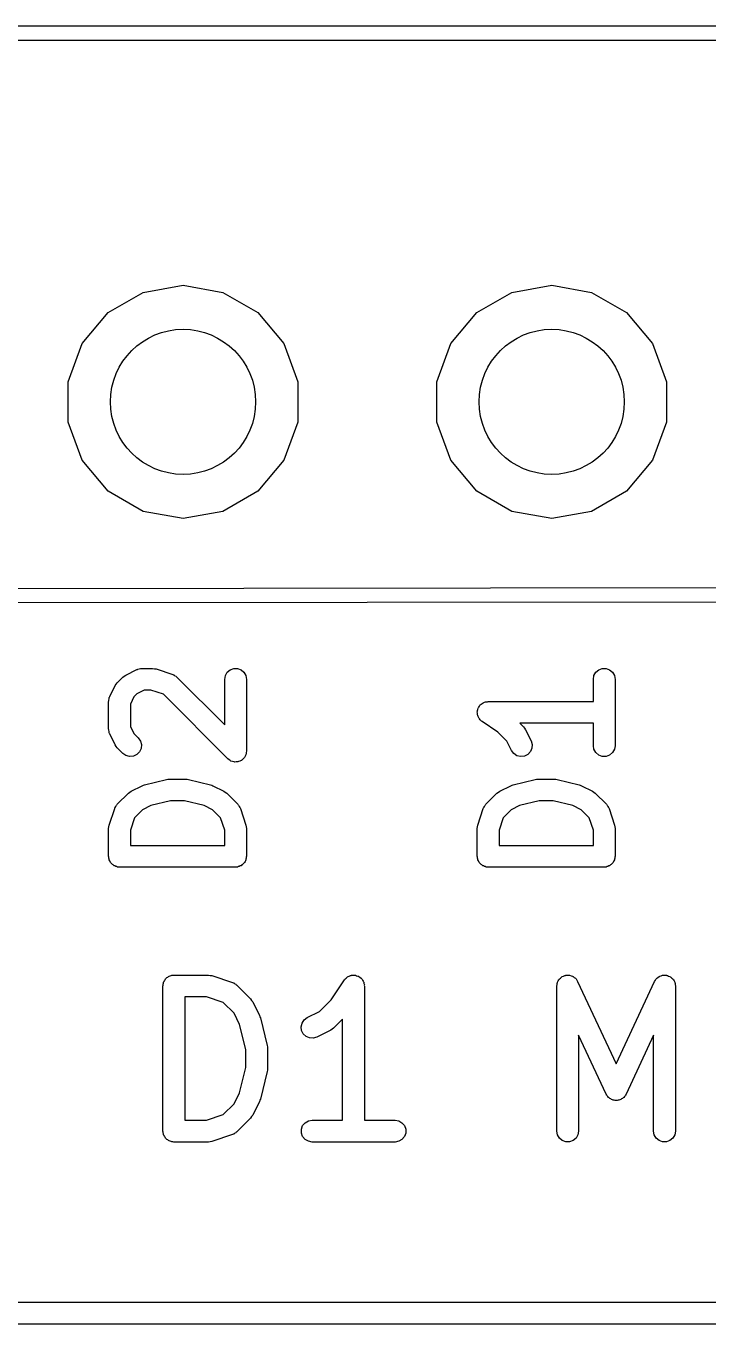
# Model space of a CAD drawing. Extents: x 25 to 125, y -131 to -25.
# Drawn here: x 44.18 to 48.88, y -125.08 to -116.13 of the extents above; entities that cross this region are included whole.
import ezdxf

# ---------------------------------------------------------------- set-up
doc = ezdxf.new("R2010")
doc.units = 0
doc.header["$MEASUREMENT"] = 0
doc.layers.add('BLACK', color=7, linetype='CONTINUOUS')

msp = doc.modelspace()

# ---------------------------------------------------------------- linework, layer by layer
at = {"layer": 'Black'}
for p, q in [((33.042, -116.131), (60.8659, -116.131)), ((60.8661, -116.231), (33.142, -116.231)), ((44.7489, -118.106), (44.9904, -117.967)), ((44.9904, -117.967), (45.2651, -117.918)), ((45.2651, -117.918), (45.5397, -117.967)), ((45.5397, -117.967), (45.7813, -118.106)), ((47.2889, -118.106), (47.5304, -117.967)), ((47.5304, -117.967), (47.8051, -117.918)), ((47.8051, -117.918), (48.0797, -117.967)), ((48.0797, -117.967), (48.3213, -118.106)), ((44.5696, -118.32), (44.7489, -118.106)), ((45.7813, -118.106), (45.9605, -118.32)), ((47.1096, -118.32), (47.2889, -118.106)), ((48.3213, -118.106), (48.5005, -118.32)), ((44.4742, -118.582), (44.5696, -118.32)), ((45.9605, -118.32), (46.0559, -118.582)), ((47.0142, -118.582), (47.1096, -118.32)), ((48.5005, -118.32), (48.5959, -118.582)), ((44.4742, -118.861), (44.4742, -118.582)), ((46.0559, -118.582), (46.0559, -118.861)), ((47.0142, -118.861), (47.0142, -118.582)), ((48.5959, -118.582), (48.5959, -118.861)), ((44.5696, -119.123), (44.4742, -118.861)), ((46.0559, -118.861), (45.9605, -119.123)), ((47.1096, -119.123), (47.0142, -118.861)), ((48.5959, -118.861), (48.5005, -119.123)), ((44.7489, -119.336), (44.5696, -119.123)), ((45.9605, -119.123), (45.7813, -119.336)), ((47.2889, -119.336), (47.1096, -119.123)), ((48.5005, -119.123), (48.3213, -119.336)), ((44.9904, -119.476), (44.7489, -119.336)), ((45.7813, -119.336), (45.5397, -119.476)), ((47.5304, -119.476), (47.2889, -119.336)), ((48.3213, -119.336), (48.0797, -119.476)), ((45.2651, -119.524), (44.9904, -119.476)), ((45.5397, -119.476), (45.2651, -119.524)), ((47.8051, -119.524), (47.5304, -119.476)), ((48.0797, -119.476), (47.8051, -119.524)), ((34.2928, -120.017), (56.8136, -119.992)), ((56.8169, -120.092), (34.2618, -120.117)), ((44.9458, -120.566), (44.95, -120.564)), ((44.95, -120.564), (44.9537, -120.562)), ((44.9537, -120.562), (44.9624, -120.561)), ((44.9624, -120.561), (44.9708, -120.558)), ((44.9708, -120.558), (44.9751, -120.558)), ((44.9751, -120.558), (44.9793, -120.558)), ((44.9793, -120.558), (45.0555, -120.558)), ((45.0555, -120.558), (45.0674, -120.56)), ((45.0674, -120.56), (45.0793, -120.561)), ((45.0793, -120.561), (45.1935, -120.6)), ((45.5895, -120.568), (45.6139, -120.559)), ((45.6139, -120.559), (45.64, -120.559)), ((45.64, -120.559), (45.6645, -120.568)), ((48.1295, -120.568), (48.1539, -120.559)), ((48.1539, -120.559), (48.18, -120.559)), ((48.18, -120.559), (48.2045, -120.568)), ((44.812, -120.656), (44.8501, -120.618)), ((44.8501, -120.618), (44.86, -120.611)), ((44.86, -120.611), (44.8696, -120.604)), ((44.8696, -120.604), (44.9458, -120.566)), ((45.1935, -120.6), (45.1973, -120.602)), ((45.1973, -120.602), (45.2015, -120.603)), ((45.2015, -120.603), (45.2087, -120.608)), ((45.2087, -120.608), (45.2164, -120.612)), ((45.2164, -120.612), (45.2193, -120.615)), ((45.2193, -120.615), (45.2229, -120.618)), ((45.2229, -120.618), (45.552, -120.947)), ((45.552, -120.633), (45.5565, -120.607)), ((45.552, -120.947), (45.552, -120.633)), ((45.5565, -120.607), (45.5695, -120.584)), ((45.5695, -120.584), (45.5895, -120.568)), ((45.6645, -120.568), (45.6844, -120.584)), ((45.6844, -120.584), (45.6974, -120.607)), ((45.6974, -120.607), (45.702, -120.633)), ((45.702, -120.633), (45.702, -121.128)), ((48.092, -120.633), (48.0965, -120.607)), ((48.092, -120.786), (48.092, -120.633)), ((48.0965, -120.607), (48.1095, -120.584)), ((48.1095, -120.584), (48.1295, -120.568)), ((48.2045, -120.568), (48.2244, -120.584)), ((48.2244, -120.584), (48.2374, -120.607)), ((48.2374, -120.607), (48.242, -120.633)), ((48.242, -120.633), (48.242, -121.09)), ((44.7599, -120.751), (44.798, -120.675)), ((44.798, -120.675), (44.8051, -120.666)), ((44.8051, -120.666), (44.812, -120.656)), ((44.9476, -120.732), (44.9267, -120.753)), ((44.9971, -120.708), (44.9476, -120.732)), ((45.0434, -120.708), (44.9971, -120.708)), ((45.1293, -120.736), (45.0434, -120.708)), ((45.5739, -121.181), (45.1293, -120.736)), ((44.752, -120.785), (44.7527, -120.781)), ((44.752, -120.976), (44.752, -120.785)), ((44.7525, -120.776), (44.755, -120.768)), ((44.7527, -120.781), (44.7525, -120.776)), ((44.755, -120.768), (44.7565, -120.759)), ((44.7565, -120.759), (44.7587, -120.756)), ((44.7587, -120.756), (44.7599, -120.751)), ((44.9267, -120.753), (44.902, -120.803)), ((44.902, -120.803), (44.902, -120.958)), ((47.2962, -120.84), (47.2983, -120.831)), ((47.2983, -120.831), (47.3006, -120.828)), ((47.3006, -120.828), (47.302, -120.824)), ((47.302, -120.824), (47.3078, -120.817)), ((47.3078, -120.817), (47.3127, -120.809)), ((47.3127, -120.809), (47.3161, -120.807)), ((47.3161, -120.807), (47.3188, -120.804)), ((47.3188, -120.804), (47.3265, -120.799)), ((47.3265, -120.799), (47.3337, -120.794)), ((47.3337, -120.794), (47.3377, -120.793)), ((47.3377, -120.793), (47.3413, -120.791)), ((47.3413, -120.791), (47.3501, -120.789)), ((47.3501, -120.789), (47.3587, -120.787)), ((47.3587, -120.787), (47.3629, -120.787)), ((47.3629, -120.787), (47.367, -120.786)), ((47.367, -120.786), (48.092, -120.786)), ((47.2921, -120.856), (47.2931, -120.852)), ((47.2931, -120.865), (47.2921, -120.856)), ((47.2931, -120.848), (47.2962, -120.84)), ((47.2931, -120.852), (47.2931, -120.848)), ((47.2931, -120.874), (47.2931, -120.865)), ((47.2945, -120.878), (47.2931, -120.874)), ((47.295, -120.882), (47.2945, -120.878)), ((47.299, -120.89), (47.295, -120.882)), ((47.302, -120.899), (47.299, -120.89)), ((47.3047, -120.902), (47.302, -120.899)), ((47.3065, -120.906), (47.3047, -120.902)), ((47.313, -120.912), (47.3065, -120.906)), ((47.3188, -120.919), (47.313, -120.912)), ((47.3224, -120.921), (47.3188, -120.919)), ((47.3254, -120.924), (47.3224, -120.921)), ((44.7527, -120.98), (44.752, -120.976)), ((44.7525, -120.984), (44.7527, -120.98)), ((44.755, -120.993), (44.7525, -120.984)), ((44.7565, -121.001), (44.755, -120.993)), ((44.7587, -121.005), (44.7565, -121.001)), ((44.7599, -121.009), (44.7587, -121.005)), ((44.798, -121.085), (44.7599, -121.009)), ((44.902, -120.958), (44.9267, -121.007)), ((44.9267, -121.007), (44.9562, -121.037)), ((47.4335, -120.996), (47.3254, -120.924)), ((47.4958, -121.058), (47.4335, -120.996)), ((48.092, -120.936), (47.5861, -120.936)), ((47.5861, -120.936), (47.6105, -120.961)), ((47.6105, -120.961), (47.6174, -120.97)), ((47.6174, -120.97), (47.6245, -120.98)), ((47.6245, -120.98), (47.6626, -121.056)), ((48.092, -121.09), (48.092, -120.936)), ((44.8051, -121.095), (44.798, -121.085)), ((44.812, -121.105), (44.8051, -121.095)), ((44.9562, -121.037), (44.9711, -121.058)), ((44.9711, -121.058), (44.9779, -121.083)), ((44.9779, -121.083), (44.9756, -121.109)), ((47.5285, -121.123), (47.4958, -121.058)), ((47.6626, -121.056), (47.67, -121.081)), ((47.67, -121.081), (47.6685, -121.107)), ((48.0965, -121.115), (48.092, -121.09)), ((48.242, -121.09), (48.2374, -121.115)), ((44.8501, -121.143), (44.812, -121.105)), ((44.8715, -121.158), (44.8501, -121.143)), ((44.8966, -121.165), (44.8715, -121.158)), ((44.9226, -121.162), (44.8966, -121.165)), ((44.9462, -121.151), (44.9226, -121.162)), ((44.9646, -121.133), (44.9462, -121.151)), ((44.9756, -121.109), (44.9646, -121.133)), ((45.582, -121.187), (45.5739, -121.181)), ((45.5895, -121.193), (45.582, -121.187)), ((45.667, -121.191), (45.6645, -121.193)), ((45.67, -121.189), (45.667, -121.191)), ((45.6769, -121.182), (45.67, -121.189)), ((45.6844, -121.176), (45.6769, -121.182)), ((45.6861, -121.173), (45.6844, -121.176)), ((45.6884, -121.171), (45.6861, -121.173)), ((45.6925, -121.162), (45.6884, -121.171)), ((45.6974, -121.154), (45.6925, -121.162)), ((45.698, -121.15), (45.6974, -121.154)), ((45.6994, -121.147), (45.698, -121.15)), ((45.7003, -121.138), (45.6994, -121.147)), ((45.702, -121.128), (45.7003, -121.138)), ((47.544, -121.144), (47.5285, -121.123)), ((47.5657, -121.159), (47.544, -121.144)), ((47.591, -121.165), (47.5657, -121.159)), ((47.6169, -121.162), (47.591, -121.165)), ((47.6402, -121.15), (47.6169, -121.162)), ((47.6581, -121.131), (47.6402, -121.15)), ((47.6685, -121.107), (47.6581, -121.131)), ((48.1095, -121.138), (48.0965, -121.115)), ((48.1295, -121.155), (48.1095, -121.138)), ((48.1539, -121.164), (48.1295, -121.155)), ((48.18, -121.164), (48.1539, -121.164)), ((48.2045, -121.155), (48.18, -121.164)), ((48.2244, -121.138), (48.2045, -121.155)), ((48.2374, -121.115), (48.2244, -121.138)), ((45.5926, -121.194), (45.5895, -121.193)), ((45.5953, -121.196), (45.5926, -121.194)), ((45.6047, -121.198), (45.5953, -121.196)), ((45.6139, -121.202), (45.6047, -121.198)), ((45.6172, -121.202), (45.6139, -121.202)), ((45.6204, -121.203), (45.6172, -121.202)), ((45.6302, -121.202), (45.6204, -121.203)), ((45.64, -121.202), (45.6302, -121.202)), ((45.6431, -121.201), (45.64, -121.202)), ((45.6464, -121.2), (45.6431, -121.201)), ((45.6553, -121.196), (45.6464, -121.2)), ((45.6645, -121.193), (45.6553, -121.196)), ((44.9077, -121.404), (44.9839, -121.366)), ((44.9839, -121.366), (44.9918, -121.363)), ((44.9918, -121.363), (44.9993, -121.36)), ((44.9993, -121.36), (45.1516, -121.322)), ((45.1516, -121.322), (45.1608, -121.321)), ((45.1608, -121.321), (45.1698, -121.32)), ((45.1698, -121.32), (45.2841, -121.32)), ((45.2841, -121.32), (45.2931, -121.321)), ((45.2931, -121.321), (45.3023, -121.322)), ((45.3023, -121.322), (45.4547, -121.36)), ((45.4547, -121.36), (45.4622, -121.363)), ((45.4622, -121.363), (45.47, -121.366)), ((45.47, -121.366), (45.5462, -121.404)), ((47.4477, -121.404), (47.5239, -121.366)), ((47.5239, -121.366), (47.5318, -121.363)), ((47.5318, -121.363), (47.5393, -121.36)), ((47.5393, -121.36), (47.6916, -121.322)), ((47.6916, -121.322), (47.7008, -121.321)), ((47.7008, -121.321), (47.7098, -121.32)), ((47.7098, -121.32), (47.8241, -121.32)), ((47.8241, -121.32), (47.8331, -121.321)), ((47.8331, -121.321), (47.8423, -121.322)), ((47.8423, -121.322), (47.9947, -121.36)), ((47.9947, -121.36), (48.0022, -121.363)), ((48.0022, -121.363), (48.01, -121.366)), ((48.01, -121.366), (48.0862, -121.404)), ((44.812, -121.494), (44.8882, -121.418)), ((44.8882, -121.418), (44.8981, -121.411)), ((44.8981, -121.411), (44.9077, -121.404)), ((45.5462, -121.404), (45.5559, -121.411)), ((45.5559, -121.411), (45.5657, -121.418)), ((45.5657, -121.418), (45.6419, -121.494)), ((47.352, -121.494), (47.4282, -121.418)), ((47.4282, -121.418), (47.4381, -121.411)), ((47.4381, -121.411), (47.4477, -121.404)), ((48.0862, -121.404), (48.0959, -121.411)), ((48.0959, -121.411), (48.1057, -121.418)), ((48.1057, -121.418), (48.1819, -121.494)), ((44.7558, -121.638), (44.7939, -121.523)), ((44.7939, -121.523), (44.796, -121.519)), ((44.796, -121.519), (44.7971, -121.515)), ((44.7971, -121.515), (44.8021, -121.508)), ((44.8021, -121.508), (44.8063, -121.5)), ((44.8063, -121.5), (44.8096, -121.497)), ((44.8096, -121.497), (44.812, -121.494)), ((44.9857, -121.532), (44.9306, -121.587)), ((45.0436, -121.503), (44.9857, -121.532)), ((45.1791, -121.47), (45.0436, -121.503)), ((45.2749, -121.47), (45.1791, -121.47)), ((45.4103, -121.503), (45.2749, -121.47)), ((45.4683, -121.532), (45.4103, -121.503)), ((45.5233, -121.587), (45.4683, -121.532)), ((45.6419, -121.494), (45.6444, -121.497)), ((45.6444, -121.497), (45.6476, -121.5)), ((45.6476, -121.5), (45.6518, -121.508)), ((45.6518, -121.508), (45.6568, -121.515)), ((45.6568, -121.515), (45.658, -121.519)), ((45.658, -121.519), (45.66, -121.523)), ((45.66, -121.523), (45.6981, -121.638)), ((47.2958, -121.638), (47.3339, -121.523)), ((47.3339, -121.523), (47.336, -121.519)), ((47.336, -121.519), (47.3371, -121.515)), ((47.3371, -121.515), (47.3421, -121.508)), ((47.3421, -121.508), (47.3463, -121.5)), ((47.3463, -121.5), (47.3496, -121.497)), ((47.3496, -121.497), (47.352, -121.494)), ((47.5257, -121.532), (47.4706, -121.587)), ((47.5836, -121.503), (47.5257, -121.532)), ((47.7191, -121.47), (47.5836, -121.503)), ((47.8149, -121.47), (47.7191, -121.47)), ((47.9503, -121.503), (47.8149, -121.47)), ((48.0083, -121.532), (47.9503, -121.503)), ((48.0633, -121.587), (48.0083, -121.532)), ((48.1819, -121.494), (48.1844, -121.497)), ((48.1844, -121.497), (48.1876, -121.5)), ((48.1876, -121.5), (48.1918, -121.508)), ((48.1918, -121.508), (48.1968, -121.515)), ((48.1968, -121.515), (48.198, -121.519)), ((48.198, -121.519), (48.2, -121.523)), ((48.2, -121.523), (48.2381, -121.638)), ((44.7541, -121.649), (44.7558, -121.638)), ((44.9306, -121.587), (44.902, -121.673)), ((45.552, -121.673), (45.5233, -121.587)), ((45.6981, -121.638), (45.6999, -121.649)), ((47.2941, -121.649), (47.2958, -121.638)), ((47.4706, -121.587), (47.442, -121.673)), ((48.092, -121.673), (48.0633, -121.587)), ((48.2381, -121.638), (48.2399, -121.649)), ((44.752, -121.661), (44.7541, -121.649)), ((44.752, -121.852), (44.752, -121.661)), ((44.902, -121.673), (44.902, -121.777)), ((45.552, -121.777), (45.552, -121.673)), ((45.6999, -121.649), (45.702, -121.661)), ((45.702, -121.661), (45.702, -121.852)), ((47.292, -121.661), (47.2941, -121.649)), ((47.292, -121.852), (47.292, -121.661)), ((47.442, -121.673), (47.442, -121.777)), ((48.092, -121.777), (48.092, -121.673)), ((48.2399, -121.649), (48.242, -121.661)), ((48.242, -121.661), (48.242, -121.852)), ((44.902, -121.777), (45.552, -121.777)), ((47.442, -121.777), (48.092, -121.777)), ((44.7531, -121.858), (44.752, -121.852)), ((44.7531, -121.865), (44.7531, -121.858)), ((44.7554, -121.871), (44.7531, -121.865)), ((44.7565, -121.877), (44.7554, -121.871)), ((44.7598, -121.883), (44.7565, -121.877)), ((44.762, -121.889), (44.7598, -121.883)), ((44.7662, -121.894), (44.762, -121.889)), ((44.7695, -121.9), (44.7662, -121.894)), ((44.7745, -121.904), (44.7695, -121.9)), ((44.7788, -121.909), (44.7745, -121.904)), ((45.6794, -121.904), (45.6752, -121.909)), ((45.6844, -121.9), (45.6794, -121.904)), ((45.6877, -121.894), (45.6844, -121.9)), ((45.6919, -121.889), (45.6877, -121.894)), ((45.6942, -121.883), (45.6919, -121.889)), ((45.6974, -121.877), (45.6942, -121.883)), ((45.6986, -121.871), (45.6974, -121.877)), ((45.7008, -121.865), (45.6986, -121.871)), ((45.702, -121.852), (45.7008, -121.858)), ((45.7008, -121.858), (45.7008, -121.865)), ((47.2931, -121.858), (47.292, -121.852)), ((47.2931, -121.865), (47.2931, -121.858)), ((47.2954, -121.871), (47.2931, -121.865)), ((47.2965, -121.877), (47.2954, -121.871)), ((47.2998, -121.883), (47.2965, -121.877)), ((47.302, -121.889), (47.2998, -121.883)), ((47.3062, -121.894), (47.302, -121.889)), ((47.3095, -121.9), (47.3062, -121.894)), ((47.3145, -121.904), (47.3095, -121.9)), ((47.3188, -121.909), (47.3145, -121.904)), ((48.2194, -121.904), (48.2152, -121.909)), ((48.2244, -121.9), (48.2194, -121.904)), ((48.2277, -121.894), (48.2244, -121.9)), ((48.2319, -121.889), (48.2277, -121.894)), ((48.2342, -121.883), (48.2319, -121.889)), ((48.2374, -121.877), (48.2342, -121.883)), ((48.2386, -121.871), (48.2374, -121.877)), ((48.2408, -121.865), (48.2386, -121.871)), ((48.242, -121.852), (48.2408, -121.858)), ((48.2408, -121.858), (48.2408, -121.865)), ((44.7844, -121.912), (44.7788, -121.909)), ((44.7895, -121.917), (44.7844, -121.912)), ((44.7956, -121.919), (44.7895, -121.917)), ((44.8013, -121.922), (44.7956, -121.919)), ((44.8078, -121.923), (44.8013, -121.922)), ((44.8139, -121.926), (44.8078, -121.923)), ((44.8205, -121.926), (44.8139, -121.926)), ((44.827, -121.927), (44.8205, -121.926)), ((45.627, -121.927), (44.827, -121.927)), ((45.6334, -121.926), (45.627, -121.927)), ((45.64, -121.926), (45.6334, -121.926)), ((45.6462, -121.923), (45.64, -121.926)), ((45.6526, -121.922), (45.6462, -121.923)), ((45.6583, -121.919), (45.6526, -121.922)), ((45.6645, -121.917), (45.6583, -121.919)), ((45.6695, -121.912), (45.6645, -121.917)), ((45.6752, -121.909), (45.6695, -121.912)), ((47.3244, -121.912), (47.3188, -121.909)), ((47.3295, -121.917), (47.3244, -121.912)), ((47.3356, -121.919), (47.3295, -121.917)), ((47.3413, -121.922), (47.3356, -121.919)), ((47.3478, -121.923), (47.3413, -121.922)), ((47.3539, -121.926), (47.3478, -121.923)), ((47.3605, -121.926), (47.3539, -121.926)), ((47.367, -121.927), (47.3605, -121.926)), ((48.167, -121.927), (47.367, -121.927)), ((48.1734, -121.926), (48.167, -121.927)), ((48.18, -121.926), (48.1734, -121.926)), ((48.1862, -121.923), (48.18, -121.926)), ((48.1926, -121.922), (48.1862, -121.923)), ((48.1983, -121.919), (48.1926, -121.922)), ((48.2045, -121.917), (48.1983, -121.919)), ((48.2095, -121.912), (48.2045, -121.917)), ((48.2152, -121.909), (48.2095, -121.912)), ((45.1343, -122.714), (45.1366, -122.708)), ((45.1366, -122.708), (45.1408, -122.703)), ((45.1408, -122.703), (45.1441, -122.697)), ((45.1441, -122.697), (45.1491, -122.693)), ((45.1491, -122.693), (45.1533, -122.688)), ((45.1533, -122.688), (45.159, -122.685)), ((45.159, -122.685), (45.164, -122.681)), ((45.164, -122.681), (45.1702, -122.678)), ((45.1702, -122.678), (45.1759, -122.675)), ((45.1759, -122.675), (45.1823, -122.674)), ((45.1823, -122.674), (45.1885, -122.672)), ((45.1885, -122.672), (45.1951, -122.672)), ((45.1951, -122.672), (45.2015, -122.671)), ((45.2015, -122.671), (45.4396, -122.671)), ((45.4396, -122.671), (45.4515, -122.673)), ((45.4515, -122.673), (45.4634, -122.674)), ((45.4634, -122.674), (45.6062, -122.722)), ((46.2861, -122.841), (46.3772, -122.704)), ((46.3772, -122.704), (46.3801, -122.701)), ((46.3801, -122.701), (46.3822, -122.697)), ((46.3822, -122.697), (46.389, -122.692)), ((46.389, -122.692), (46.3952, -122.685)), ((46.3952, -122.685), (46.399, -122.683)), ((46.399, -122.683), (46.4021, -122.681)), ((46.4021, -122.681), (46.4105, -122.678)), ((46.4105, -122.678), (46.4186, -122.674)), ((46.4186, -122.674), (46.4227, -122.673)), ((46.4227, -122.673), (46.4266, -122.672)), ((46.4266, -122.672), (46.4356, -122.672)), ((46.4356, -122.672), (46.4445, -122.671)), ((46.4445, -122.671), (46.4485, -122.672)), ((46.4485, -122.672), (46.4527, -122.672)), ((46.4527, -122.672), (46.4611, -122.675)), ((46.4611, -122.675), (46.4698, -122.677)), ((46.4698, -122.677), (46.4732, -122.679)), ((46.4732, -122.679), (46.4771, -122.681)), ((46.4771, -122.681), (46.484, -122.686)), ((46.484, -122.686), (46.4914, -122.691)), ((46.4914, -122.691), (46.4939, -122.695)), ((46.4939, -122.695), (46.4971, -122.697)), ((46.4971, -122.697), (46.5016, -122.705)), ((46.5016, -122.705), (46.5069, -122.712)), ((47.8453, -122.72), (47.8502, -122.711)), ((47.8502, -122.711), (47.8544, -122.703)), ((47.8544, -122.703), (47.8567, -122.7)), ((47.8567, -122.7), (47.8584, -122.697)), ((47.8584, -122.697), (47.8659, -122.691)), ((47.8659, -122.691), (47.8728, -122.684)), ((47.8728, -122.684), (47.8758, -122.683)), ((47.8758, -122.683), (47.8783, -122.681)), ((47.8783, -122.681), (47.8875, -122.677)), ((47.8875, -122.677), (47.8964, -122.673)), ((47.8964, -122.673), (47.8997, -122.673)), ((47.8997, -122.673), (47.9028, -122.672)), ((47.9028, -122.672), (47.9126, -122.672)), ((47.9126, -122.672), (47.9223, -122.671)), ((47.9223, -122.671), (47.9255, -122.672)), ((47.9255, -122.672), (47.9289, -122.672)), ((47.9289, -122.672), (47.9381, -122.675)), ((47.9381, -122.675), (47.9475, -122.678)), ((47.9475, -122.678), (47.9502, -122.68)), ((47.9502, -122.68), (47.9533, -122.681)), ((47.9533, -122.681), (47.9608, -122.687)), ((47.9608, -122.687), (47.9688, -122.693)), ((47.9688, -122.693), (47.9707, -122.695)), ((47.9707, -122.695), (47.9733, -122.697)), ((47.9733, -122.697), (47.9782, -122.706)), ((47.9782, -122.706), (47.9838, -122.714)), ((48.5145, -122.714), (48.5201, -122.706)), ((48.5201, -122.706), (48.525, -122.697)), ((48.525, -122.697), (48.5276, -122.695)), ((48.5276, -122.695), (48.5295, -122.693)), ((48.5295, -122.693), (48.5375, -122.687)), ((48.5375, -122.687), (48.545, -122.681)), ((48.545, -122.681), (48.5481, -122.68)), ((48.5481, -122.68), (48.5508, -122.678)), ((48.5508, -122.678), (48.5603, -122.675)), ((48.5603, -122.675), (48.5695, -122.672)), ((48.5695, -122.672), (48.5728, -122.672)), ((48.5728, -122.672), (48.576, -122.671)), ((48.576, -122.671), (48.5857, -122.672)), ((48.5857, -122.672), (48.5955, -122.672)), ((48.5955, -122.672), (48.5986, -122.673)), ((48.5986, -122.673), (48.6019, -122.673)), ((48.6019, -122.673), (48.6108, -122.677)), ((48.6108, -122.677), (48.62, -122.681)), ((48.62, -122.681), (48.6225, -122.683)), ((48.6225, -122.683), (48.6255, -122.684)), ((48.6255, -122.684), (48.6325, -122.691)), ((48.6325, -122.691), (48.6399, -122.697)), ((48.6399, -122.697), (48.6416, -122.7)), ((48.6416, -122.7), (48.6439, -122.703)), ((48.6439, -122.703), (48.6481, -122.711)), ((48.6481, -122.711), (48.653, -122.72)), ((45.1265, -122.746), (45.1277, -122.739)), ((45.1265, -123.746), (45.1265, -122.746)), ((45.1277, -122.733), (45.1299, -122.726)), ((45.1277, -122.739), (45.1277, -122.733)), ((45.1299, -122.726), (45.1311, -122.72)), ((45.1311, -122.72), (45.1343, -122.714)), ((45.6062, -122.722), (45.61, -122.724)), ((45.61, -122.724), (45.6142, -122.725)), ((45.6142, -122.725), (45.6214, -122.73)), ((45.6214, -122.73), (45.6291, -122.734)), ((45.6291, -122.734), (45.632, -122.738)), ((45.632, -122.738), (45.6355, -122.74)), ((45.6355, -122.74), (45.7308, -122.835)), ((46.5069, -122.712), (46.508, -122.716)), ((46.508, -122.716), (46.5101, -122.72)), ((46.5101, -122.72), (46.5117, -122.729)), ((46.5117, -122.729), (46.5142, -122.737)), ((46.5142, -122.737), (46.5139, -122.742)), ((46.5139, -122.742), (46.5146, -122.746)), ((46.5146, -122.746), (46.5146, -123.671)), ((47.8408, -122.746), (47.8425, -122.736)), ((47.8408, -123.746), (47.8408, -122.746)), ((47.8425, -122.736), (47.8434, -122.726)), ((47.8434, -122.726), (47.8448, -122.723)), ((47.8448, -122.723), (47.8453, -122.72)), ((47.9838, -122.714), (48.2492, -123.283)), ((48.2492, -123.283), (48.5145, -122.714)), ((48.653, -122.72), (48.6535, -122.723)), ((48.6535, -122.723), (48.6549, -122.726)), ((48.6549, -122.726), (48.6558, -122.736)), ((48.6558, -122.736), (48.6575, -122.746)), ((48.6575, -122.746), (48.6575, -123.746)), ((45.2765, -122.821), (45.2765, -123.671)), ((45.4275, -122.821), (45.2765, -122.821)), ((45.542, -122.859), (45.4275, -122.821)), ((45.6161, -122.933), (45.542, -122.859)), ((45.7308, -122.835), (45.7377, -122.845)), ((45.7377, -122.845), (45.7448, -122.855)), ((45.7448, -122.855), (45.7924, -122.95)), ((46.2047, -122.922), (46.2861, -122.841)), ((45.6546, -123.01), (45.6161, -122.933)), ((45.7924, -122.95), (45.7948, -122.958)), ((45.7948, -122.958), (45.7981, -122.966)), ((45.7981, -122.966), (45.8457, -123.156)), ((46.0851, -123.001), (46.0995, -122.98)), ((46.0995, -122.98), (46.1204, -122.964)), ((46.1204, -122.964), (46.2047, -122.922)), ((46.3646, -122.974), (46.3022, -123.037)), ((46.3646, -123.671), (46.3646, -122.974)), ((45.698, -123.183), (45.6546, -123.01)), ((46.0791, -123.027), (46.0851, -123.001)), ((46.082, -123.053), (46.0791, -123.027)), ((46.0937, -123.076), (46.082, -123.053)), ((46.2827, -123.051), (46.1875, -123.098)), ((46.2924, -123.044), (46.2827, -123.051)), ((46.3022, -123.037), (46.2924, -123.044)), ((45.8457, -123.156), (45.8464, -123.165)), ((46.1126, -123.094), (46.0937, -123.076)), ((46.1365, -123.104), (46.1126, -123.094)), ((46.1625, -123.106), (46.1365, -123.104)), ((46.1875, -123.098), (46.1625, -123.106)), ((48.1812, -123.492), (47.9908, -123.084)), ((47.9908, -123.084), (47.9908, -123.746)), ((48.5075, -123.084), (48.3171, -123.492)), ((48.5075, -123.746), (48.5075, -123.084)), ((45.698, -123.308), (45.698, -123.183)), ((45.8464, -123.165), (45.848, -123.174)), ((45.848, -123.174), (45.848, -123.317)), ((45.6546, -123.481), (45.698, -123.308)), ((45.8457, -123.335), (45.7981, -123.526)), ((45.8464, -123.326), (45.8457, -123.335)), ((45.848, -123.317), (45.8464, -123.326)), ((45.6161, -123.558), (45.6546, -123.481)), ((48.185, -123.497), (48.1812, -123.492)), ((48.1877, -123.503), (48.185, -123.497)), ((48.1924, -123.508), (48.1877, -123.503)), ((48.1961, -123.513), (48.1924, -123.508)), ((48.2015, -123.517), (48.1961, -123.513)), ((48.3022, -123.513), (48.2968, -123.517)), ((48.306, -123.508), (48.3022, -123.513)), ((48.3106, -123.503), (48.306, -123.508)), ((48.3134, -123.497), (48.3106, -123.503)), ((48.3171, -123.492), (48.3134, -123.497)), ((45.542, -123.632), (45.6161, -123.558)), ((45.7924, -123.541), (45.7448, -123.636)), ((45.7948, -123.533), (45.7924, -123.541)), ((45.7981, -123.526), (45.7948, -123.533)), ((48.2061, -123.521), (48.2015, -123.517)), ((48.2121, -123.524), (48.2061, -123.521)), ((48.2175, -123.528), (48.2121, -123.524)), ((48.2238, -123.53), (48.2175, -123.528)), ((48.2297, -123.532), (48.2238, -123.53)), ((48.2363, -123.533), (48.2297, -123.532)), ((48.2426, -123.535), (48.2363, -123.533)), ((48.2492, -123.534), (48.2426, -123.535)), ((48.2557, -123.535), (48.2492, -123.534)), ((48.262, -123.533), (48.2557, -123.535)), ((48.2686, -123.532), (48.262, -123.533)), ((48.2745, -123.53), (48.2686, -123.532)), ((48.2808, -123.528), (48.2745, -123.53)), ((48.2862, -123.524), (48.2808, -123.528)), ((48.2922, -123.521), (48.2862, -123.524)), ((48.2968, -123.517), (48.2922, -123.521)), ((45.2765, -123.671), (45.4275, -123.671)), ((45.4275, -123.671), (45.542, -123.632)), ((45.7308, -123.656), (45.6355, -123.751)), ((45.7377, -123.646), (45.7308, -123.656)), ((45.7448, -123.636), (45.7377, -123.646)), ((46.089, -123.708), (46.1057, -123.688)), ((46.1057, -123.688), (46.1283, -123.675)), ((46.1283, -123.675), (46.1539, -123.671)), ((46.1539, -123.671), (46.3646, -123.671)), ((46.5146, -123.671), (46.7254, -123.671)), ((46.7254, -123.671), (46.751, -123.675)), ((46.751, -123.675), (46.7736, -123.688)), ((46.7736, -123.688), (46.7903, -123.708)), ((45.1277, -123.752), (45.1265, -123.746)), ((45.1277, -123.759), (45.1277, -123.752)), ((45.1299, -123.765), (45.1277, -123.759)), ((45.1311, -123.771), (45.1299, -123.765)), ((45.1343, -123.777), (45.1311, -123.771)), ((45.1366, -123.783), (45.1343, -123.777)), ((45.1408, -123.788), (45.1366, -123.783)), ((45.6062, -123.769), (45.4634, -123.817)), ((45.61, -123.767), (45.6062, -123.769)), ((45.6142, -123.766), (45.61, -123.767)), ((45.6214, -123.761), (45.6142, -123.766)), ((45.6291, -123.757), (45.6214, -123.761)), ((45.632, -123.753), (45.6291, -123.757)), ((45.6355, -123.751), (45.632, -123.753)), ((46.0801, -123.733), (46.089, -123.708)), ((46.0801, -123.759), (46.0801, -123.733)), ((46.089, -123.783), (46.0801, -123.759)), ((46.1057, -123.803), (46.089, -123.783)), ((46.7903, -123.783), (46.7736, -123.803)), ((46.7903, -123.708), (46.7992, -123.733)), ((46.7992, -123.759), (46.7903, -123.783)), ((46.7992, -123.733), (46.7992, -123.759)), ((47.8453, -123.771), (47.8408, -123.746)), ((47.8584, -123.794), (47.8453, -123.771)), ((47.9863, -123.771), (47.9733, -123.794)), ((47.9908, -123.746), (47.9863, -123.771)), ((48.512, -123.771), (48.5075, -123.746)), ((48.525, -123.794), (48.512, -123.771)), ((48.653, -123.771), (48.6399, -123.794)), ((48.6575, -123.746), (48.653, -123.771)), ((45.1441, -123.794), (45.1408, -123.788)), ((45.1491, -123.798), (45.1441, -123.794)), ((45.1533, -123.803), (45.1491, -123.798)), ((45.159, -123.806), (45.1533, -123.803)), ((45.164, -123.811), (45.159, -123.806)), ((45.1702, -123.813), (45.164, -123.811)), ((45.1759, -123.816), (45.1702, -123.813)), ((45.1823, -123.817), (45.1759, -123.816)), ((45.1885, -123.819), (45.1823, -123.817)), ((45.1951, -123.819), (45.1885, -123.819)), ((45.2015, -123.821), (45.1951, -123.819)), ((45.4396, -123.821), (45.2015, -123.821)), ((45.4515, -123.819), (45.4396, -123.821)), ((45.4634, -123.817), (45.4515, -123.819)), ((46.1283, -123.816), (46.1057, -123.803)), ((46.1539, -123.821), (46.1283, -123.816)), ((46.7254, -123.821), (46.1539, -123.821)), ((46.751, -123.816), (46.7254, -123.821)), ((46.7736, -123.803), (46.751, -123.816)), ((47.8783, -123.811), (47.8584, -123.794)), ((47.9028, -123.819), (47.8783, -123.811)), ((47.9289, -123.819), (47.9028, -123.819)), ((47.9533, -123.811), (47.9289, -123.819)), ((47.9733, -123.794), (47.9533, -123.811)), ((48.545, -123.811), (48.525, -123.794)), ((48.5695, -123.819), (48.545, -123.811)), ((48.5955, -123.819), (48.5695, -123.819)), ((48.62, -123.811), (48.5955, -123.819)), ((48.6399, -123.794), (48.62, -123.811)), ((25.075, -124.925), (124.925, -124.925)), ((125, -125.075), (25, -125.075))]:
    msp.add_line(p, q, dxfattribs=at)
for centre in [(45.2651, -118.721), (45.2651, -118.721), (47.8051, -118.721), (47.8051, -118.721)]:
    msp.add_circle(centre, 0.5, dxfattribs=at)

doc.saveas('drawing.dxf')
